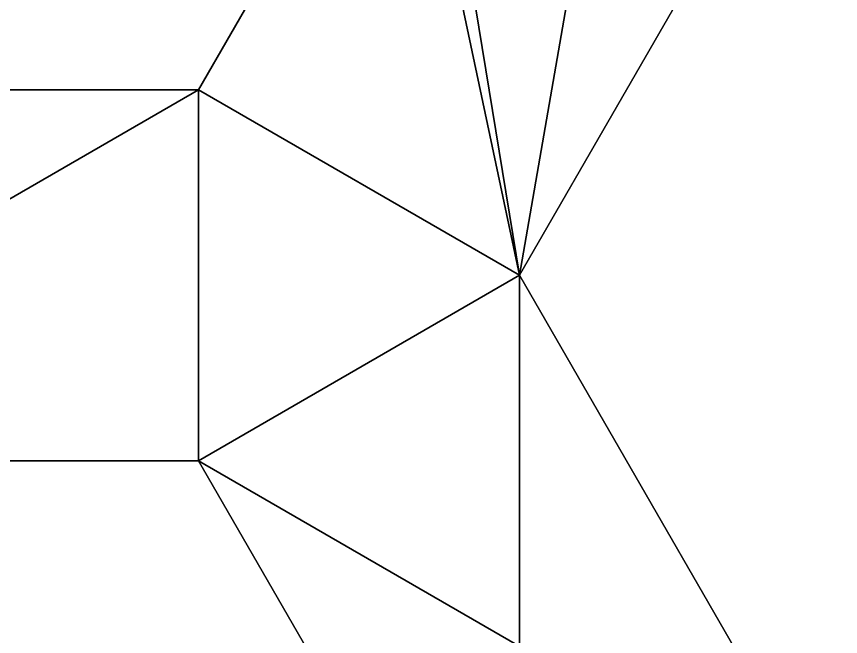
# Model space of a CAD drawing. Header units: metres. Extents: x -40.1 to 40.1, y -46.3 to 46.3.
# Drawn here: x -10.7 to -3, y 34.73 to 40.52 of the extents above; entities that cross this region are included whole.
import ezdxf

# ---------------------------------------------------------------- set-up
doc = ezdxf.new("R2010")
doc.units = ezdxf.units.M

msp = doc.modelspace()

# ---------------------------------------------------------------- linework, layer by layer
for points in [[(-6.8853, 43.5), (-6, 38.1051), (-9, 39.8372), (-6.8853, 43.5)], [(-7.0729, 43.175), (-6.8853, 43.5), (-9, 39.8372), (-7.0729, 43.175)], [(-3, 43.3013), (-6, 38.1051), (-6.8853, 43.5), (-3, 43.3013)], [(-6, 38.1051), (-3, 43.3013), (-5.119, 43.175), (-6, 38.1051)], [(-6, 38.1051), (-3, 43.3013), (-3, 43.3013), (-6, 38.1051)], [(-6, 38.1051), (-6, 38.1051), (-3, 43.3013), (-6, 38.1051)], [(-9, 39.8372), (-6, 38.1051), (-7.0729, 43.175), (-9, 39.8372)], [(-7.0729, 43.175), (-9, 39.8372), (-9, 39.8372), (-7.0729, 43.175)], [(-6, 38.1051), (-5.119, 43.175), (-7.0729, 43.175), (-6, 38.1051)], [(-9, 39.8372), (-9, 36.3731), (-15, 36.3731), (-9, 39.8372)], [(-9, 39.8372), (-15, 36.3731), (-15, 39.8372), (-9, 39.8372)], [(-15, 36.3731), (-9, 36.3731), (-9, 39.8372), (-15, 36.3731)], [(-15, 36.3731), (-9, 39.8372), (-15, 39.8372), (-15, 36.3731)], [(-9, 39.8372), (-15, 39.8372), (-15, 39.8372), (-9, 39.8372)], [(-9, 39.8372), (-9, 39.8372), (-15, 39.8372), (-9, 39.8372)], [(-6, 38.1051), (-9, 36.3731), (-9, 39.8372), (-6, 38.1051)], [(-9, 36.3731), (-6, 38.1051), (-9, 39.8372), (-9, 36.3731)], [(-6, 38.1051), (-3, 32.909), (-9, 36.3731), (-6, 38.1051)], [(-6, 31.1769), (-6, 38.1051), (-9, 36.3731), (-6, 31.1769)], [(-6, 31.1769), (-3, 32.909), (-6, 38.1051), (-6, 31.1769)], [(-3, 32.909), (-6, 38.1051), (-6, 38.1051), (-3, 32.909)], [(-3, 32.909), (-3, 32.909), (-6, 38.1051), (-3, 32.909)], [(-15, 36.3731), (-9, 36.3731), (-9, 36.3731), (-15, 36.3731)], [(-15, 36.3731), (-15, 36.3731), (-9, 36.3731), (-15, 36.3731)], [(-3, 32.909), (-6, 31.1769), (-9, 36.3731), (-3, 32.909)], [(-9, 36.3731), (-6, 31.1769), (-6, 31.1769), (-9, 36.3731)], [(-9, 36.3731), (-9, 36.3731), (-6, 31.1769), (-9, 36.3731)]]:
    msp.add_lwpolyline(points)

doc.saveas('drawing.dxf')
